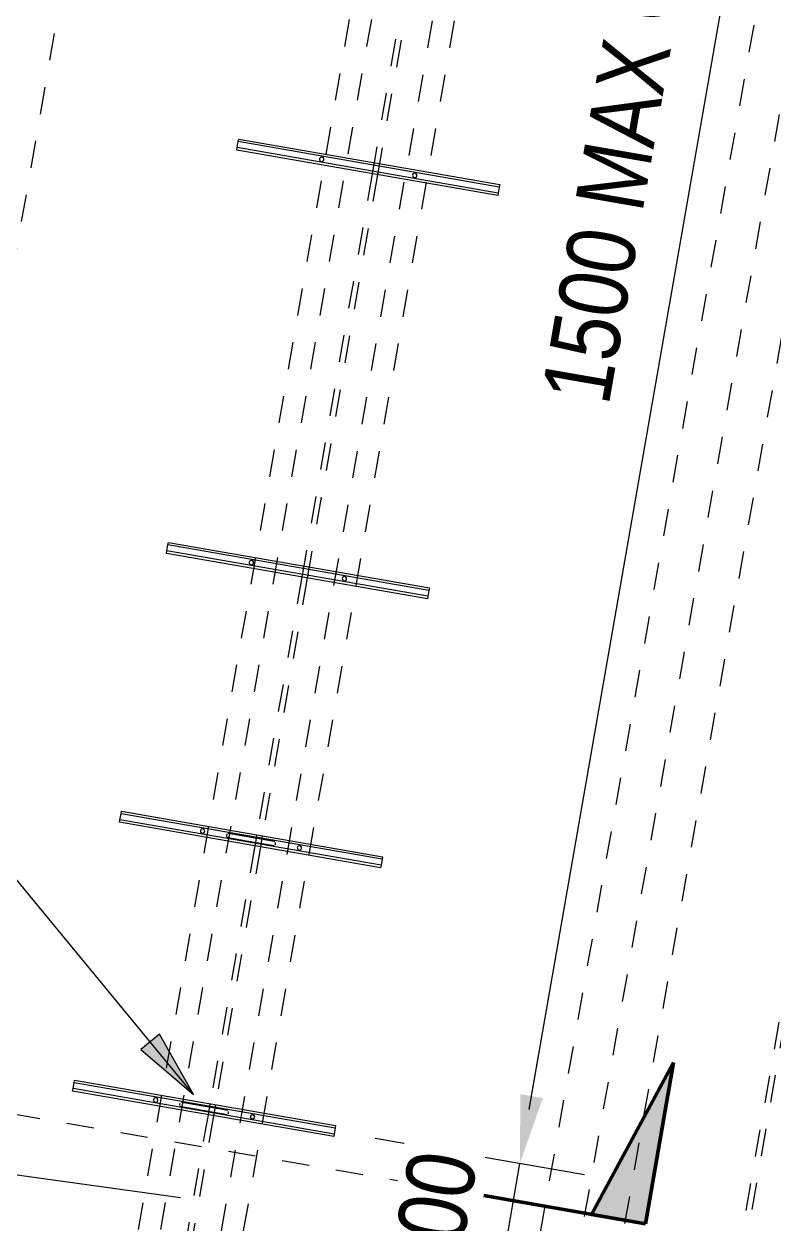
# Model space of a CAD drawing. Header units: metres. Extents: x 2 to 65, y 3 to 557.
# Drawn here: x 22.523 to 25.268, y 511.158 to 515.555 of the extents above; entities that cross this region are included whole.
import ezdxf

# ---------------------------------------------------------------- set-up
doc = ezdxf.new("R2010")
doc.units = ezdxf.units.M
for name, pattern in [('Dash - Tight', [0.0045, 0.003, -0.0015]), ('Dot_Section Line', [0.02, 0, -0.02]), ('JacobsDash', [0.0045, 0.003, -0.0015])]:
    doc.linetypes.add(name, pattern=pattern)
doc.layers.get('Defpoints').update_dxf_attribs({"color": 41})
for name, color, linetype, lineweight in [('A-ANNO-DIMS', 7, 'Continuous', 9), ('A-DETL', 7, 'Continuous', 13), ('A-GENM', 7, 'Continuous', 35), ('G-ANNO-TEXT', 7, 'Continuous', 9), ('S-BEAM', 7, 'Continuous', 50), ('S-BEAM-HDLN', 7, 'JacobsDash', 18)]:
    doc.layers.add(name, color=color, linetype=linetype, lineweight=lineweight)
doc.layers.add('G-ANNO-SYMB', color=7, linetype='Continuous', lineweight=35, true_color=0x0080ff)
doc.styles.add('Arial Narrow_5', font='ARIALN.TTF', dxfattribs={"height": 0.25})
doc.dimstyles.new('Dimension_Standard_O__mm__1', dxfattribs={"dimscale": 0.3048, "dimtxt": 0.255858, "dimasz": 0.82021, "dimexe": 0.787402, "dimexo": 0.492126, "dimgap": 0.492126, "dimtad": 1, "dimdec": 0, "dimlfac": 1000, "dimzin": 0, "dimdsep": 46, "dimtxsty": 'Arial Narrow_5', "dimsah": 1, "dimcen": 0.09, "dimaunit": 1, "dimadec": 4, "dimazin": 0, "dimtfac": 1, "dimtdec": 4, "dimtix": 1, "dimtmove": 0, "dimatfit": 3, "dimfxl": 1, "dimtvp": 1, "dimtfill": 1, "dimtolj": 1, "dimtzin": 0, "dimlwd": 18, "dimlwe": 18, "dimarcsym": 2})
doc.dimstyles.new('Dimension_Standard_O__mm__4', dxfattribs={"dimscale": 0.3048, "dimtxt": 0.255858, "dimasz": 0.656168, "dimexe": 0.787402, "dimexo": 0.492126, "dimgap": 0.492126, "dimtad": 1, "dimdec": 0, "dimlfac": 1000, "dimzin": 0, "dimdsep": 46, "dimtxsty": 'Arial Narrow_5', "dimblk1": 'OBLIQUE', "dimsah": 1, "dimcen": 0.09, "dimaunit": 1, "dimadec": 4, "dimazin": 0, "dimtfac": 1, "dimtdec": 4, "dimtix": 1, "dimtmove": 0, "dimatfit": 3, "dimfxl": 1, "dimtvp": 1, "dimtfill": 1, "dimtolj": 1, "dimtzin": 0, "dimlwd": 18, "dimlwe": 18, "dimarcsym": 2})

# ---------------------------------------------------------------- blocks, each defined once
blk = doc.blocks.new('T2DPAA-T2D-C3S-SD-M2D-100010_250_dwg-40816791-DRG-2873251 - SERVICE SUPPORT GENERAL ARRANGEMENT PLAN')
at = {"color": 252, "lineweight": 18, "true_color": 0x888888}
blk.add_line((38.7978, -600.9441), (38.8939, -601.7294), dxfattribs=at)
blk = doc.blocks.new('T2DPAA-T2D-PWC-SD-M2D-100001_ProposedDrainage_rvt-1-DRG-2873251 - SERVICE SUPPORT GENERAL ARRANGEMENT PLAN')
at = {"color": 252, "lineweight": 18, "true_color": 0x888888, "rotation": 75.11694444444437}
blk.add_blockref('T2DPAA-T2D-C3S-SD-M2D-100010_250_dwg-40816791-DRG-2873251 - SERVICE SUPPORT GENERAL ARRANGEMENT PLAN', (-1731.0833, 628.2185), dxfattribs=at)
blk = doc.blocks.new('T2DPAA-T2D-C3S-TF-XRF-100102_dwg-40805790-DRG-2873251 - SERVICE SUPPORT GENERAL ARRANGEMENT PLAN')
at = {"color": 1, "linetype": 'Dash - Tight', "lineweight": 18, "true_color": 0xff0000}
for p, q in [((54.4164, -667.872), (21.5296, -670.6685)), ((21.5423, -670.818), (46.5951, -668.6876)), ((21.555, -670.9675), (40.9625, -669.3172))]:
    blk.add_line(p, q, dxfattribs=at)
blk = doc.blocks.new('T2DPAA-T2D-PWC-TF-M2D-100101_TrafficSigDesign_rvt-1-DRG-2873251 - SERVICE SUPPORT GENERAL ARRANGEMENT PLAN')
at = {"color": 1, "linetype": 'Dash - Tight', "lineweight": 18, "true_color": 0xff0000, "rotation": 75.11694444444437}
blk.add_blockref('T2DPAA-T2D-C3S-TF-XRF-100102_dwg-40805790-DRG-2873251 - SERVICE SUPPORT GENERAL ARRANGEMENT PLAN', (-1792.1969, 661.0881), dxfattribs=at)
blk = doc.blocks.new('06_SFR_GCT_Girder_SuperT_BR08Edge_CS - Super T - 1815-6266581-DRG-2873251 - SERVICE SUPPORT GENERAL ARRANGEMENT PLAN')
at = {"layer": 'S-BEAM', "color": 252, "linetype": 'JacobsDash', "lineweight": 9, "true_color": 0x888888}
blk.add_line((-1131.6419, 544.6076), (-1137.8142, 509.179), dxfattribs=at)
blk = doc.blocks.new('11_GEN_BR08_2 Conduits_Support - 11_GEN_2x100 COMMS-8901113-DRG-2873251 - SERVICE SUPPORT GENERAL ARRANGEMENT PLAN')
at = {"layer": 'A-GENM', "lineweight": 9}
for p, q in [((-0.485, 0.011), (-0.485, 0.0205)), ((-0.485, 0.0205), (0.485, 0.0205)), ((-0.485, -0.011), (-0.485, 0.011)), ((0.485, 0.011), (-0.485, 0.011)), ((0.485, 0.0205), (0.485, 0.011)), ((0.485, 0.011), (0.485, -0.011)), ((-0.485, -0.0205), (-0.485, -0.011)), ((0.485, -0.011), (-0.485, -0.011)), ((0.485, -0.0205), (-0.485, -0.0205)), ((0.485, -0.011), (0.485, -0.0205))]:
    blk.add_line(p, q, dxfattribs=at)
for centre, start, end in [((-0.173, 0), 90, 270), ((-0.173, 0), 270, 90), ((0.173, 0), 90, 270), ((0.173, 0), 270, 90)]:
    blk.add_arc(centre, 0.008, start, end, dxfattribs=at)
blk = doc.blocks.new('11_GEN_BR08_Utilities_Support - 11_GEN_8x100 COMMS-8989073-DRG-2873251 - SERVICE SUPPORT GENERAL ARRANGEMENT PLAN')
at = {"layer": 'A-GENM', "lineweight": 9}
for p, q in [((-0.485, 0.011), (-0.485, 0.0205)), ((-0.485, 0.0205), (0.485, 0.0205)), ((-0.485, -0.011), (-0.485, 0.011)), ((0.485, 0.011), (-0.485, 0.011)), ((0.485, 0.0205), (0.485, 0.011)), ((0.485, 0.011), (0.485, -0.011)), ((-0.485, -0.0205), (-0.485, -0.011)), ((0.485, -0.011), (-0.485, -0.011)), ((0.485, -0.0205), (-0.485, -0.0205)), ((0.485, -0.011), (0.485, -0.0205))]:
    blk.add_line(p, q, dxfattribs=at)
at = {"layer": 'A-GENM', "lineweight": 9, "flags": 128}
for points in [[(0.083, 0.008), (0.0829, 0.008), (0.0827, 0.008), (0.0824, 0.008), (0.0819, 0.008), (0.0813, 0.008), (0.0806, 0.008), (0.0798, 0.008), (0.0788, 0.008), (0.0777, 0.008), (0.0764, 0.008), (0.0751, 0.008), (0.0736, 0.008), (0.072, 0.008), (0.0703, 0.008), (0.0685, 0.008), (0.0666, 0.008), (0.0645, 0.008), (0.0624, 0.008), (0.0602, 0.008), (0.0578, 0.008), (0.0554, 0.008), (0.0529, 0.008), (0.0503, 0.008), (0.0476, 0.008), (0.0448, 0.008), (0.042, 0.008), (0.0391, 0.008), (0.0362, 0.008), (0.0331, 0.008), (0.0301, 0.008), (0.027, 0.008), (0.0238, 0.008), (0.0206, 0.008), (0.0174, 0.008), (0.0141, 0.008), (0.0108, 0.008), (0.0075, 0.008), (0.0042, 0.008), (0.0009, 0.008), (-0.0024, 0.008), (-0.0057, 0.008), (-0.009, 0.008), (-0.0123, 0.008), (-0.0156, 0.008), (-0.0189, 0.008), (-0.0221, 0.008), (-0.0253, 0.008), (-0.0284, 0.008), (-0.0315, 0.008), (-0.0345, 0.008), (-0.0375, 0.008), (-0.0405, 0.008), (-0.0433, 0.008), (-0.0461, 0.008), (-0.0488, 0.008), (-0.0515, 0.008), (-0.0541, 0.008), (-0.0565, 0.008), (-0.0589, 0.008), (-0.0612, 0.008), (-0.0634, 0.008), (-0.0655, 0.008), (-0.0675, 0.008), (-0.0694, 0.008), (-0.0711, 0.008), (-0.0728, 0.008), (-0.0743, 0.008), (-0.0757, 0.008), (-0.077, 0.008), (-0.0782, 0.008), (-0.0793, 0.008), (-0.0802, 0.008), (-0.081, 0.008), (-0.0816, 0.008), (-0.0822, 0.008), (-0.0826, 0.008), (-0.0828, 0.008), (-0.083, 0.008), (-0.083, 0.008)], [(-0.083, -0.008), (-0.0829, -0.008), (-0.0827, -0.008), (-0.0824, -0.008), (-0.0819, -0.008), (-0.0813, -0.008), (-0.0806, -0.008), (-0.0798, -0.008), (-0.0788, -0.008), (-0.0777, -0.008), (-0.0764, -0.008), (-0.0751, -0.008), (-0.0736, -0.008), (-0.072, -0.008), (-0.0703, -0.008), (-0.0685, -0.008), (-0.0666, -0.008), (-0.0645, -0.008), (-0.0624, -0.008), (-0.0602, -0.008), (-0.0578, -0.008), (-0.0554, -0.008), (-0.0529, -0.008), (-0.0503, -0.008), (-0.0476, -0.008), (-0.0448, -0.008), (-0.042, -0.008), (-0.0391, -0.008), (-0.0362, -0.008), (-0.0331, -0.008), (-0.0301, -0.008), (-0.027, -0.008), (-0.0238, -0.008), (-0.0206, -0.008), (-0.0174, -0.008), (-0.0141, -0.008), (-0.0108, -0.008), (-0.0075, -0.008), (-0.0042, -0.008), (-0.0009, -0.008), (0.0024, -0.008), (0.0057, -0.008), (0.009, -0.008), (0.0123, -0.008), (0.0156, -0.008), (0.0189, -0.008), (0.0221, -0.008), (0.0253, -0.008), (0.0284, -0.008), (0.0315, -0.008), (0.0345, -0.008), (0.0375, -0.008), (0.0405, -0.008), (0.0433, -0.008), (0.0461, -0.008), (0.0488, -0.008), (0.0515, -0.008), (0.0541, -0.008), (0.0565, -0.008), (0.0589, -0.008), (0.0612, -0.008), (0.0634, -0.008), (0.0655, -0.008), (0.0675, -0.008), (0.0694, -0.008), (0.0711, -0.008), (0.0728, -0.008), (0.0743, -0.008), (0.0757, -0.008), (0.077, -0.008), (0.0782, -0.008), (0.0793, -0.008), (0.0802, -0.008), (0.081, -0.008), (0.0816, -0.008), (0.0822, -0.008), (0.0826, -0.008), (0.0828, -0.008), (0.083, -0.008), (0.083, -0.008)]]:
    blk.add_lwpolyline(points, dxfattribs=at)
at = {"layer": 'A-GENM', "lineweight": 9}
for centre, start, end in [((-0.18, 0), 90, 270), ((-0.18, 0), 270, 90), ((-0.083, 0), 150, 180), ((-0.083, 0), 180, 210), ((-0.083, 0), 80.3881, 120), ((0.083, 0), 60, 105), ((0.083, 0), 0, 30), ((0.083, 0), 330, 0), ((0.18, 0), 90, 270), ((0.18, 0), 270, 90), ((-0.083, 0), 225, 285), ((0.083, 0), 260.3881, 300)]:
    blk.add_arc(centre, 0.008, start, end, dxfattribs=at)
blk = doc.blocks.new('06_SFR_GCT_Girder_SuperT_BR08Edge_CS - Super T - 1815-6266069-DRG-2873251 - SERVICE SUPPORT GENERAL ARRANGEMENT PLAN')
at = {"layer": 'S-BEAM', "color": 252, "linetype": 'JacobsDash', "lineweight": 9, "true_color": 0x888888}
for p, q in [((-1131.6632, 544.6046), (-1137.8353, 509.1765)), ((-1138.5723, 516.4805), (-1138.8227, 515.0431)), ((-1138.8297, 515.0027), (-1139.0801, 513.5654)), ((-1139.0872, 513.525), (-1139.2518, 512.5802)), ((-1139.2588, 512.5398), (-1139.4234, 511.595)), ((-1139.4304, 511.5547), (-1139.595, 510.6099))]:
    blk.add_line(p, q, dxfattribs=at)
at = {"layer": 'S-BEAM-HDLN', "color": 252, "lineweight": 9, "true_color": 0x888888}
for p, q in [((-1138.8227, 515.0431), (-1138.8297, 515.0028)), ((-1139.0801, 513.5653), (-1139.0872, 513.525)), ((-1139.2518, 512.5802), (-1139.2588, 512.5399)), ((-1139.4234, 511.595), (-1139.4304, 511.5547))]:
    blk.add_line(p, q, dxfattribs=at)
blk = doc.blocks.new('06_SFR_GCT_Girder_SuperT_BR08Edge_CS - Super T - 1815-6266048-DRG-2873251 - SERVICE SUPPORT GENERAL ARRANGEMENT PLAN')
at = {"layer": 'S-BEAM', "color": 252, "linetype": 'JacobsDash', "lineweight": 9, "true_color": 0x888888}
for p, q in [((-1138.5924, 516.484), (-1138.8428, 515.0466)), ((-1138.8498, 515.0062), (-1139.1002, 513.5689)), ((-1139.1073, 513.5285), (-1139.2719, 512.5837)), ((-1139.2789, 512.5433), (-1139.4435, 511.5985)), ((-1139.4505, 511.5582), (-1139.6151, 510.6134))]:
    blk.add_line(p, q, dxfattribs=at)
at = {"layer": 'S-BEAM-HDLN', "color": 252, "lineweight": 9, "true_color": 0x888888}
for p, q in [((-1138.8428, 515.0466), (-1138.8498, 515.0063)), ((-1139.1002, 513.5688), (-1139.1073, 513.5285)), ((-1139.2719, 512.5837), (-1139.2789, 512.5434)), ((-1139.4435, 511.5985), (-1139.4505, 511.5582))]:
    blk.add_line(p, q, dxfattribs=at)
blk = doc.blocks.new('Section - sectionTail-4870194-DRG-2873251 - SERVICE SUPPORT GENERAL ARRANGEMENT PLAN')
at = {"layer": 'G-ANNO-SYMB', "lineweight": 9}
blk.add_hatch(color=7, dxfattribs=at).paths.add_polyline_path([(-0.006, 0.006), (-0.004, 0), (-0.006, 0)])
at = {"layer": 'G-ANNO-SYMB', "color": 7, "lineweight": 50}
for p, q in [((-0.006, 0.006), (-0.006, 0)), ((-0.004, 0), (-0.006, 0.006)), ((-0.006, 0), (-0.004, 0)), ((-0.006, 0), (0, 0))]:
    blk.add_line(p, q, dxfattribs=at)
blk = doc.blocks.new('DIMBLOCK19-DRG-2873251 - SERVICE SUPPORT GENERAL ARRANGEMENT PLAN')
at = {"layer": 'A-ANNO-DIMS', "color": 0, "lineweight": 18, "transparency": 16777216}
for p, q in [((25.1409, 519.1268), (25.9076, 518.9933)), ((24.3806, 511.6263), (25.6283, 518.7882)), ((23.8074, 511.4724), (24.5741, 511.3389))]:
    blk.add_line(p, q, dxfattribs=at)
at = {"layer": 'A-ANNO-DIMS', "color": 0, "transparency": 16777216}
for points in [[(25.5872, 518.7953), (25.6693, 518.781), (25.6712, 519.0344)], [(24.3395, 511.6335), (24.4216, 511.6192), (24.3377, 511.3801)]]:
    blk.add_solid(points, dxfattribs=at)
at = {"layer": 'Defpoints', "color": 0, "transparency": 16777216}
for p in [(24.9932, 519.1526), (25.6712, 519.0344), (23.6596, 511.4982)]:
    blk.add_point(p, dxfattribs=at)
at = {"layer": 'A-ANNO-DIMS', "color": 0, "lineweight": 18, "transparency": 16777216, "insert": (24.7292, 515.2552), "char_height": 0.25, "width": 2.636553, "attachment_point": 5, "rotation": 80.1173, "style": 'Arial Narrow_5', "bg_fill": 3, "box_fill_scale": 1.1, "bg_fill_color": 256, "bg_fill_true_color": 13158600, "bg_fill_transparency": 0}
blk.add_mtext('\\A1;1500 MAX CTRS', dxfattribs=at)
blk = doc.blocks.new('_Oblique')
at = {"color": 0, "linetype": 'ByBlock', "lineweight": -2}
blk.add_line((-0.5, -0.5), (0.5, 0.5), dxfattribs=at)
blk = doc.blocks.new('DIMBLOCK26-DRG-2873251 - SERVICE SUPPORT GENERAL ARRANGEMENT PLAN')
at = {"layer": 'A-ANNO-DIMS', "color": 0, "lineweight": 18, "transparency": 16777216}
for p, q in [((24.372, 511.5771), (24.4063, 511.7741)), ((23.8074, 511.4724), (24.5741, 511.3389)), ((24.2519, 510.8875), (24.3377, 511.3801)), ((23.8379, 510.9596), (24.4883, 510.8463)), ((24.2519, 510.8875), (24.2175, 510.6904))]:
    blk.add_line(p, q, dxfattribs=at)
at = {"layer": 'A-ANNO-DIMS', "color": 0, "transparency": 16777216}
blk.add_solid([(24.3392, 511.5828), (24.4048, 511.5714), (24.3377, 511.3801)], dxfattribs=at)
at = {"layer": 'Defpoints', "color": 0, "transparency": 16777216}
for p in [(23.6596, 511.4982), (24.3377, 511.3801), (23.6901, 510.9853)]:
    blk.add_point(p, dxfattribs=at)
at = {"layer": 'A-ANNO-DIMS', "color": 0, "lineweight": 18, "transparency": 16777216, "xscale": 0.2, "yscale": 0.2, "zscale": 0.2, "rotation": 80.11727542352304}
blk.add_blockref('_Oblique', (24.2519, 510.8875), dxfattribs=at)
at = {"layer": 'A-ANNO-DIMS', "color": 0, "lineweight": 18, "transparency": 16777216, "insert": (24.0212, 511.1814), "char_height": 0.25, "width": 0.570197, "attachment_point": 5, "rotation": 80.1173, "style": 'Arial Narrow_5', "bg_fill": 3, "box_fill_scale": 1.1, "bg_fill_color": 256, "bg_fill_true_color": 13158600, "bg_fill_transparency": 0}
blk.add_mtext('\\A1;500', dxfattribs=at)

msp = doc.modelspace()

# ---------------------------------------------------------------- hatches: boundary and pattern name
at = {"layer": 'G-ANNO-TEXT'}
msp.add_hatch(color=256, dxfattribs=at).paths.add_polyline_path([(23.1433, 511.632), (23.0184, 511.853), (22.9504, 511.797)])

# ---------------------------------------------------------------- linework, layer by layer
at = {"layer": 'A-DETL', "color": 8, "linetype": 'JacobsDash', "lineweight": 18, "true_color": 0x808080}
msp.add_line((27.5414, 543.6959), (21.6542, 509.9032), dxfattribs=at)
at = {"layer": 'A-DETL', "color": 1, "linetype": 'JacobsDash', "true_color": 0xff0000}
for p, q in [((26.9051, 533.8947), (22.2433, 507.1362)), ((26.9863, 533.8947), (22.3098, 507.0521)), ((24.7716, 519.9007), (23.0129, 509.806)), ((24.8528, 519.9007), (23.108, 509.8858))]:
    msp.add_line(p, q, dxfattribs=at)
at = {"layer": 'G-ANNO-SYMB', "color": 7, "linetype": 'Dot_Section Line', "lineweight": 9, "true_color": 0xffffff}
msp.add_line((20.709, 511.8709), (24.206, 511.2617), dxfattribs=at)
at = {"layer": 'G-ANNO-TEXT'}
for p, q in [((23.1433, 511.632), (20.4378, 514.9178)), ((23.0184, 511.853), (22.9504, 511.797)), ((23.1433, 511.632), (23.0184, 511.853)), ((22.9504, 511.797), (23.1433, 511.632))]:
    msp.add_line(p, q, dxfattribs=at)

# ---------------------------------------------------------------- block references
at = {"lineweight": 5}
msp.add_blockref('T2DPAA-T2D-PWC-TF-M2D-100101_TrafficSigDesign_rvt-1-DRG-2873251 - SERVICE SUPPORT GENERAL ARRANGEMENT PLAN', (1162.6465, 0), dxfattribs=at)
at = {"color": 252, "lineweight": 5, "true_color": 0x888888}
msp.add_blockref('T2DPAA-T2D-PWC-SD-M2D-100001_ProposedDrainage_rvt-1-DRG-2873251 - SERVICE SUPPORT GENERAL ARRANGEMENT PLAN', (1162.6465, 0), dxfattribs=at)
at = {"layer": 'A-GENM', "lineweight": 9, "rotation": 350.1172754235024}
for name, p in [('11_GEN_BR08_2 Conduits_Support - 11_GEN_2x100 COMMS-8901113-DRG-2873251 - SERVICE SUPPORT GENERAL ARRANGEMENT PLAN', (23.7826, 515.0295)), ('11_GEN_BR08_2 Conduits_Support - 11_GEN_2x100 COMMS-8901113-DRG-2873251 - SERVICE SUPPORT GENERAL ARRANGEMENT PLAN', (23.5251, 513.5517)), ('11_GEN_BR08_Utilities_Support - 11_GEN_8x100 COMMS-8989073-DRG-2873251 - SERVICE SUPPORT GENERAL ARRANGEMENT PLAN', (23.3535, 512.5666)), ('11_GEN_BR08_Utilities_Support - 11_GEN_8x100 COMMS-8989073-DRG-2873251 - SERVICE SUPPORT GENERAL ARRANGEMENT PLAN', (23.1818, 511.5814))]:
    msp.add_blockref(name, p, dxfattribs=at)
at = {"layer": 'G-ANNO-SYMB', "color": 7, "lineweight": 50, "extrusion": (0, 0, -1), "xscale": 99.99999999999994, "yscale": 99.99999999999994, "zscale": 99.99999999999994, "rotation": 9.882724576511501}
msp.add_blockref('Section - sectionTail-4870194-DRG-2873251 - SERVICE SUPPORT GENERAL ARRANGEMENT PLAN', (-24.206, 511.2617), dxfattribs=at)
at = {"layer": 'S-BEAM', "color": 252, "linetype": 'JacobsDash', "lineweight": 9, "true_color": 0x888888}
msp.add_blockref('06_SFR_GCT_Girder_SuperT_BR08Edge_CS - Super T - 1815-6266581-DRG-2873251 - SERVICE SUPPORT GENERAL ARRANGEMENT PLAN', (1162.6465, 0), dxfattribs=at)
at = {"layer": 'S-BEAM-HDLN', "color": 252, "lineweight": 9, "true_color": 0x888888}
for name in ['06_SFR_GCT_Girder_SuperT_BR08Edge_CS - Super T - 1815-6266048-DRG-2873251 - SERVICE SUPPORT GENERAL ARRANGEMENT PLAN', '06_SFR_GCT_Girder_SuperT_BR08Edge_CS - Super T - 1815-6266069-DRG-2873251 - SERVICE SUPPORT GENERAL ARRANGEMENT PLAN']:
    msp.add_blockref(name, (1162.6465, 0), dxfattribs=at)

# ---------------------------------------------------------------- next in the draw order: dimensions: what is measured, and where the dimension line sits
at = {"layer": 'A-ANNO-DIMS', "lineweight": 18}
dim = msp.add_linear_dim(base=(25.6712, 519.0344), p1=(23.6596, 511.4982), p2=(24.9932, 519.1526), angle=80.1173, text='1500 MAX CTRS', dimstyle='Dimension_Standard_O__mm__1', override={"dimpost": '<>', "dimfxl": 7.769685}, dxfattribs=at)
dim.commit()
dim.dimension.update_dxf_attribs({"geometry": 'DIMBLOCK19-DRG-2873251 - SERVICE SUPPORT GENERAL ARRANGEMENT PLAN', "text_midpoint": (24.7292, 515.2552)})

# ---------------------------------------------------------------- next in the draw order: dimensions: what is measured, and where the dimension line sits
dim = msp.add_linear_dim(base=(24.3377, 511.3801), p1=(23.6901, 510.9853), p2=(23.6596, 511.4982), angle=80.1173, dimstyle='Dimension_Standard_O__mm__4', override={"dimpost": '<>', "dimfxl": 0.513746}, dxfattribs=at)
dim.commit()
dim.dimension.update_dxf_attribs({"geometry": 'DIMBLOCK26-DRG-2873251 - SERVICE SUPPORT GENERAL ARRANGEMENT PLAN', "text_midpoint": (24.0212, 511.1814)})

doc.saveas('drawing.dxf')
